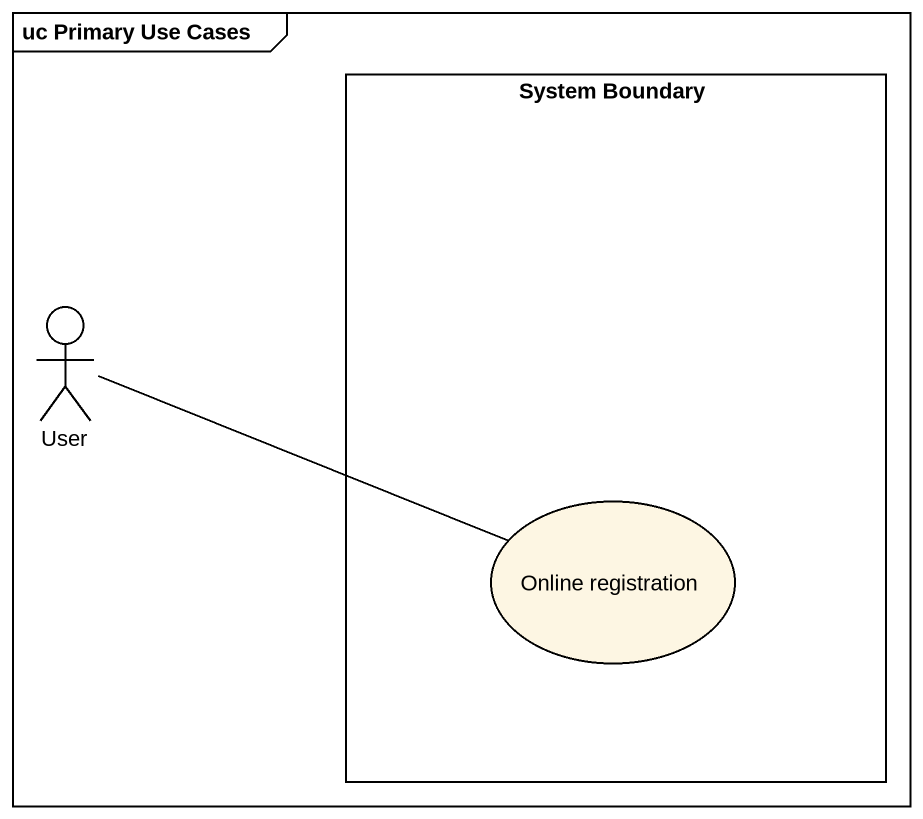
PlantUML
@startuml
mainframe uc Primary Use Cases
rectangle "System Boundary" as System_Boundary {
  usecase "Online registration" as Online_registration
}
actor User
User -right- Online_registration
@enduml
